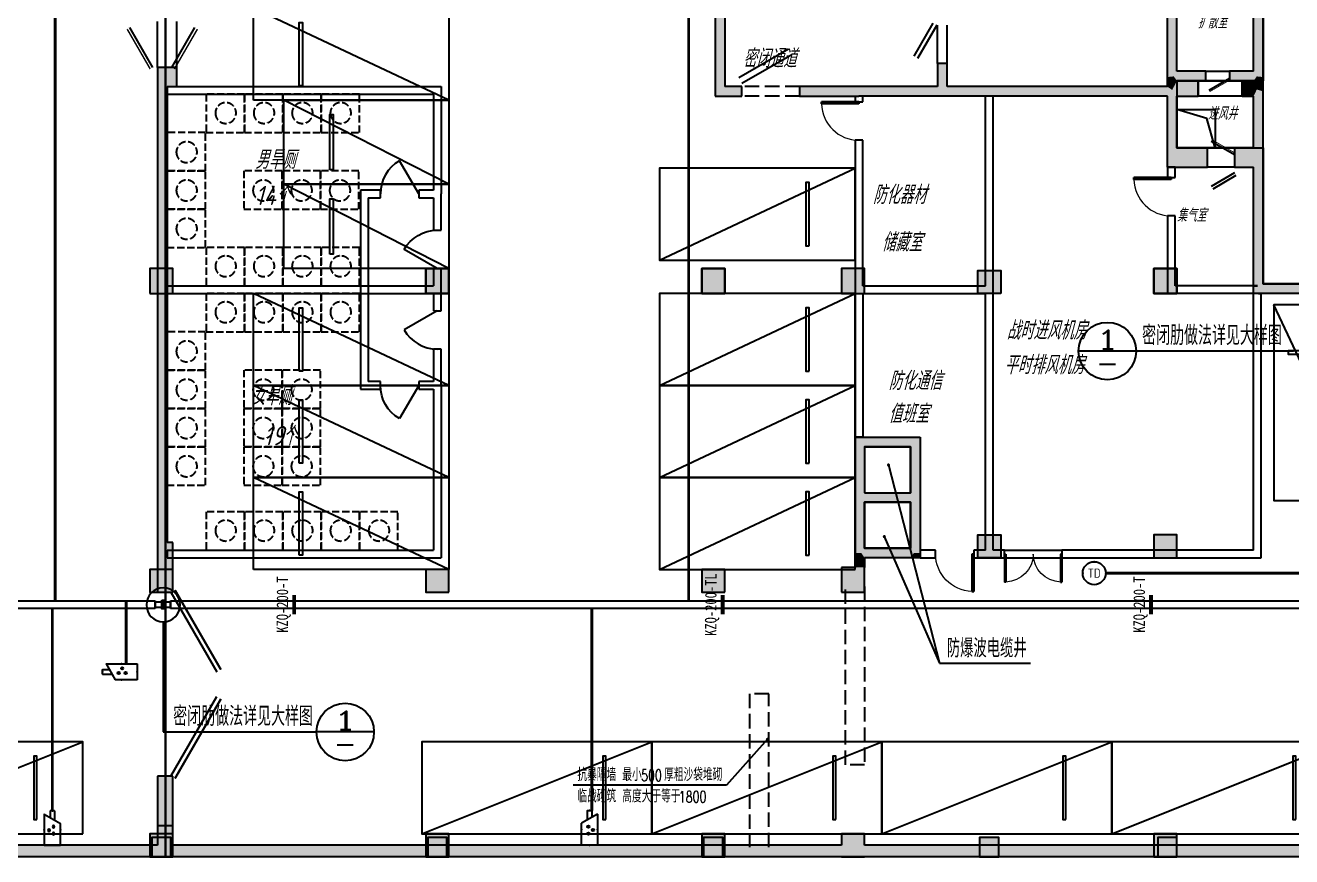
# Model space of a CAD drawing. Extents: x 1398449 to 2142961, y 256969 to 1032940.
# Drawn here: x 1593401 to 1626445, y 965407 to 987107 of the extents above; entities that cross this region are included whole.
import ezdxf
from ezdxf.enums import TextEntityAlignment as Align

# ---------------------------------------------------------------- set-up
doc = ezdxf.new("R2010")
doc.units = 0
doc.header["$LTSCALE"] = 1500
doc.header["$PDSIZE"] = 50
doc.linetypes.add('DASH', pattern=[0.35, 0.25, -0.1])
for name, color, linetype in [('1-建筑底图', 8, 'Continuous'), ('A-Pkng-Bdry', 132, 'Continuous'), ('CABLETRAY_PDS', 6, 'Continuous'), ('EQUIP-安防', 3, 'Continuous'), ('EQUIP-通讯', 3, 'Continuous'), ('J-战时', 6, 'Continuous'), ('PUB_HATCH', 8, 'Continuous'), ('TEL_IDEN', 3, 'Continuous'), ('WIRE-综合布线', 5, 'Continuous'), ('抗震支吊架', 2, 'Continuous'), ('看线', 30, 'Continuous')]:
    doc.layers.add(name, color=color, linetype=linetype)
doc.styles.add('_TCH_DIM', font='SIMPLEX', dxfattribs={"bigfont": 'GBCBIG'})
doc.styles.add('_TCH_LABEL', font='COMPLEX', dxfattribs={"bigfont": 'GBCBIG'})
doc.styles.add('_TEL_ATTDEF', font='GBENOR', dxfattribs={"width": 0.8, "height": 3, "bigfont": 'GBCBIG'})
doc.styles.add('_TEL_DIM', font='SIMPLEX', dxfattribs={"width": 0.8, "height": 3.5, "bigfont": 'HZTXT'})
doc.styles.add('kzcad', font='', dxfattribs={"width": 0.8})
doc.styles.get("Standard").update_dxf_attribs({"font": 'gbeitc.shx', "bigfont": 'gbcbig.shx'})
doc.styles.get('kzcad').set_extended_font_data('SimSun')

# ---------------------------------------------------------------- blocks, each defined once
blk = doc.blocks.new('ccce')
at = {"layer": 'J-战时', "linetype": 'DASH', "ltscale": 0.5}
blk.add_lwpolyline([(503445, 1033554), (504445, 1033554), (504445, 1032554), (503445, 1032554), (503445, 1033554)], dxfattribs=at)
blk.add_circle((503957, 1033043), 271, dxfattribs=at)
blk = doc.blocks.new('A$C36D574B9')
at = {"layer": '看线', "xscale": -1, "rotation": 90}
for p in [(1033554, 507445), (1033554, 506445), (1033554, 505445), (1033554, 504445)]:
    blk.add_blockref('ccce', p, dxfattribs=at)
blk = doc.blocks.new('_FZH')
blk.add_lwpolyline([(-0.5, -0.5), (0.5, -0.5), (0.5, 0.5), (-0.5, 0.5)], close=True)
at = {"layer": 'PUB_HATCH'}
blk.add_solid([(-0.5, -0.5), (0.5, -0.5), (-0.5, 0.5), (0.5, 0.5)], dxfattribs=at)
blk = doc.blocks.new('$DorLib2D$00000180')
at = {"color": 0}
for p, q in [((-0.557, 0.242), (0.309, 0.742)), ((-0.5, 0.143), (0.366, 0.643))]:
    blk.add_line(p, q, dxfattribs=at)
blk = doc.blocks.new('$DorLib2D$00000002')
for p, q in [((-0.5, 0), (-0.5, 0.4875)), ((-0.475, 0.4875), (-0.5, 0.4875)), ((-0.475, 0), (-0.475, 0.4875)), ((0.475, 0), (0.475, 0.4875)), ((0.475, 0.4875), (0.5, 0.4875)), ((0.5, 0), (0.5, 0.4875)), ((-0.5, 0), (-0.475, 0)), ((0.5, 0), (0.475, 0))]:
    blk.add_line(p, q)
at = {"lineweight": 13}
for centre, start, end in [((-0.4875, 0), 0, 88.53072), ((0.4875, 0), 91.46928, 180)]:
    blk.add_arc(centre, 0.4875, start, end, dxfattribs=at)
blk = doc.blocks.new('$DorLib2D$00000228')
at = {"color": 0}
blk.add_line((0.5, 0), (0, 0.866), dxfattribs=at)
blk.add_arc((0.5, 0), 1, 120, 180, dxfattribs=at)
blk = doc.blocks.new('$DorLib2D$00000207')
at = {"color": 0}
for p, q in [((-0.5, 0.0313), (-0.067, 0.2813)), ((0.5, 0.0313), (0.067, 0.2813))]:
    blk.add_line(p, q, dxfattribs=at)
at = {"color": 0, "const_width": 0.0125}
for points in [[(-0.5125, 0.0529), (-0.0795, 0.3029)], [(0.5125, 0.0529), (0.0795, 0.3029)]]:
    blk.add_lwpolyline(points, dxfattribs=at)
blk = doc.blocks.new('$DorLib2D$00000193')
at = {"color": 0}
blk.add_line((-0.5, 0.1), (0.366, 0.6), dxfattribs=at)
at = {"color": 0, "const_width": 0.0333}
blk.add_lwpolyline([(-0.533, 0.158), (0.333, 0.658)], dxfattribs=at)
blk = doc.blocks.new('$DorLib2D$00000001')
for p, q in [((0.45, 0.975), (0.5, 0.975)), ((0.45, 0), (0.45, 0.975)), ((0.5, 0), (0.5, 0.975)), ((0.5, 0), (0.45, 0))]:
    blk.add_line(p, q)
at = {"lineweight": 13}
blk.add_arc((0.475, 0), 0.975, 91.4693, 180, dxfattribs=at)
blk = doc.blocks.new('*U196')
at = {"layer": 'A-Pkng-Bdry'}
blk.add_line((28605, 363429), (26205, 357429), dxfattribs=at)
for points in [[(28605, 357429), (26205, 357429), (26205, 363429), (28605, 363429)], [(28231, 358629), (26580, 358629), (26580, 358710), (28231, 358710)]]:
    blk.add_lwpolyline(points, close=True, dxfattribs=at)
blk = doc.blocks.new('*U194')
at = {"layer": 'A-Pkng-Bdry'}
blk.add_line((28605, 361729), (26405, 357429), dxfattribs=at)
for points in [[(28605, 357429), (26405, 357429), (26405, 361729), (28605, 361729)], [(28231, 358629), (26780, 358629), (26780, 358710), (28231, 358710)]]:
    blk.add_lwpolyline(points, close=True, dxfattribs=at)
blk = doc.blocks.new('*U195')
at = {"layer": 'A-Pkng-Bdry'}
blk.add_line((28605, 362529), (26205, 357429), dxfattribs=at)
for points in [[(28605, 357429), (26205, 357429), (26205, 362529), (28605, 362529)], [(28231, 358629), (26580, 358629), (26580, 358710), (28231, 358710)]]:
    blk.add_lwpolyline(points, close=True, dxfattribs=at)
blk = doc.blocks.new('1-地下一层建筑底图')
at = {"layer": '1-建筑底图'}
for points in [[(107616.7, 20366.7), (107700, 20500), (107700, 22600), (107616.7, 22716.7), (107450, 22700), (107450, 20350)], [(109783.3, 20366.7), (109950, 20350), (109950, 22700), (109783.3, 22716.7), (109700, 22600), (109700, 20500)], [(95816.7, 22333.3), (95650, 22300), (95650, 19850), (95900, 20100), (95900, 22200)], [(81600, 20100), (81600, 20600), (81100, 20600), (81100, 20100)], [(101700, 20100), (101700, 20700), (101450, 20700), (101450, 20100), (101575, 20016.7)], [(107700, 20250), (108450, 20250), (108450, 20500), (107700, 20500), (107616.7, 20366.7)], [(109700, 20500), (109070, 20500), (109070, 20250), (109700, 20250), (109783.3, 20366.7)], [(107575, 20012.5), (107700, 20250), (107616.7, 20366.7), (107450, 20350), (107450, 20100)], [(107700, 19850), (108250, 19850), (108250, 20250), (107700, 20250), (107575, 20012.5)], [(109700, 20250), (109400, 20250), (109400, 19850), (109700, 19850), (109783.3, 20025)], [(109783.3, 20025), (109950, 19975), (109950, 20350), (109783.3, 20366.7), (109700, 20250)], [(81350, 20100), (81100, 20100), (81100, 8200), (81350, 8200)], [(95650, 19850), (96350, 19850), (96350, 20100), (95900, 20100)], [(99400, 20100), (97850, 20100), (97850, 19850), (99400, 19850)], [(101575, 20016.7), (101450, 20100), (99400, 20100), (99400, 19850), (101575, 19850)], [(102800, 19850), (102800, 20100), (101700, 20100), (101575, 20016.7), (101575, 19850)], [(107575, 20012.5), (107450, 20100), (102800, 20100), (102800, 19850), (107450, 19850)], [(107450, 18000), (107700, 18500), (107700, 19850), (107575, 20012.5), (107450, 19850)], [(109783.3, 18283.3), (109950, 18350), (109950, 19975), (109783.3, 20025), (109700, 19850), (109700, 18500)], [(107450, 18000), (108500, 18000), (108500, 18500), (107700, 18500)], [(109700, 18500), (109200, 18500), (109200, 18000), (109700, 18000), (109783.3, 18283.3)], [(109700, 14700), (109950, 14950), (109950, 18350), (109783.3, 18283.3), (109700, 18000)], [(115800, 14700), (115800, 14950), (109950, 14950), (109700, 14700)], [(99550, 10700), (99300, 10950), (99300, 9350), (99466.7, 9366.7), (99550, 9500)], [(99300, 10950), (99550, 10700), (100749.9, 10700), (100999.9, 10950)], [(100999.9, 10950), (100749.9, 10700), (100749.9, 9500), (100833.2, 9366.7), (100999.9, 9350)], [(99466.7, 9366.7), (99300, 9350), (99300, 7925), (99466.7, 7925), (99550, 8050), (99550, 9250)], [(99466.7, 9366.7), (99550, 9250), (100749.9, 9250), (100833.2, 9366.7), (100749.9, 9500), (99550, 9500)], [(100833.2, 9366.7), (100749.9, 9250), (100749.9, 8050), (100833.2, 7925), (100999.9, 7925), (100999.9, 9350)], [(81100, 8200), (81100, 6900), (81500, 6900), (81500, 8200)], [(100833.2, 7925), (100749.9, 8050), (99550, 8050), (99466.7, 7925), (99550, 7800), (100749.9, 7800)], [(99300, 7550), (99550, 7550), (99550, 7800), (99466.7, 7925), (99300, 7925)], [(100833.2, 7925), (100749.9, 7800), (100999.9, 7800), (100999.9, 7925)], [(99550, 7550), (98950, 7550), (98950, 6900), (99550, 6900)], [(81500, 300), (81500, 2100), (81100, 2100), (81100, 300), (81266.7, 200)], [(99550, 600), (98950, 600), (98950, 0), (99550, 0)], [(81266.7, 200), (81100, 300), (31650, 300), (31650, 0), (81200, 0)], [(98950, 0), (98950, 300), (81500, 300), (81266.7, 200), (81200, 0)], [(99550, 300), (99550, 0), (139000, 0), (138700, 300)]]:
    blk.add_hatch(color=256, dxfattribs=at).paths.add_polyline_path(points)
h = blk.add_hatch(color=256, dxfattribs=at)
h.dxf.hatch_style = 1
h.paths.add_polyline_path([(80900, 14700), (81500, 14700), (81500, 15350), (80900, 15350)])
h = blk.add_hatch(color=256, dxfattribs=at)
h.dxf.hatch_style = 1
h.paths.add_polyline_path([(80900, 14700), (81500, 14700), (81500, 15350), (80900, 15350)])
h = blk.add_hatch(color=256, dxfattribs=at)
h.dxf.hatch_style = 1
h.paths.add_polyline_path([(88100, 14700), (88700, 14700), (88700, 15350), (88100, 15350)])
h = blk.add_hatch(color=256, dxfattribs=at)
h.dxf.hatch_style = 1
h.paths.add_polyline_path([(88700, 14700), (88100, 14700), (88100, 15350), (88700, 15350)])
h = blk.add_hatch(color=256, dxfattribs=at)
h.dxf.hatch_style = 1
h.paths.add_polyline_path([(95900, 14700), (95300, 14700), (95300, 15350), (95900, 15350)])
h = blk.add_hatch(color=256, dxfattribs=at)
h.dxf.hatch_style = 1
h.paths.add_polyline_path([(95300, 14700), (95900, 14700), (95900, 15350), (95300, 15350)])
h = blk.add_hatch(color=256, dxfattribs=at)
h.dxf.hatch_style = 1
h.paths.add_polyline_path([(98950, 14700), (99550, 14700), (99550, 15350), (98950, 15350)])
h = blk.add_hatch(color=256, dxfattribs=at)
h.dxf.hatch_style = 1
h.paths.add_polyline_path([(103100, 14700), (102500, 14700), (102500, 15300), (103100, 15300)])
h = blk.add_hatch(color=256, dxfattribs=at)
h.dxf.hatch_style = 1
h.paths.add_polyline_path([(107700, 14700), (107100, 14700), (107100, 15350), (107700, 15350)])
h = blk.add_hatch(color=256, dxfattribs=at)
h.dxf.hatch_style = 1
h.paths.add_polyline_path([(107700, 15350), (107100, 15350), (107100, 14700), (107700, 14700)])
h = blk.add_hatch(color=256, dxfattribs=at)
h.dxf.hatch_style = 1
h.paths.add_polyline_path([(103100, 7800), (102500, 7800), (102500, 8400), (103100, 8400)])
h = blk.add_hatch(color=256, dxfattribs=at)
h.dxf.hatch_style = 1
h.paths.add_polyline_path([(107100, 7800), (107700, 7800), (107700, 8400), (107100, 8400)])
h = blk.add_hatch(color=256, dxfattribs=at)
h.dxf.hatch_style = 1
h.paths.add_polyline_path([(81500, 6900), (81500, 7500), (80900, 7500), (80900, 6900)])
h = blk.add_hatch(color=256, dxfattribs=at)
h.dxf.hatch_style = 1
h.paths.add_polyline_path([(88700, 6900), (88700, 7500), (88100, 7500), (88100, 6900)])
h = blk.add_hatch(color=256, dxfattribs=at)
h.dxf.hatch_style = 1
h.paths.add_polyline_path([(95900, 6900), (95900, 7500), (95300, 7500), (95300, 6900)])
h = blk.add_hatch(color=256, dxfattribs=at)
h.dxf.hatch_style = 1
h.paths.add_polyline_path([(80900, 0), (81500, 0), (81500, 600), (80900, 600)])
h = blk.add_hatch(color=256, dxfattribs=at)
h.dxf.hatch_style = 1
h.paths.add_polyline_path([(88100, 0), (88700, 0), (88700, 600), (88100, 600)])
h = blk.add_hatch(color=256, dxfattribs=at)
h.dxf.hatch_style = 1
h.paths.add_polyline_path([(95300, 0), (95900, 0), (95900, 600), (95300, 600)])
h = blk.add_hatch(color=256, dxfattribs=at)
h.dxf.hatch_style = 1
h.paths.add_polyline_path([(107100, 0), (107700, 0), (107700, 600), (107100, 600)])
for p, q in [((107450, 20350), (107450, 22700)), ((107700, 20500), (107700, 22600)), ((109700, 20500), (109700, 22600)), ((109950, 20350), (109950, 22700)), ((95650, 22300), (95650, 19850)), ((95900, 22200), (95900, 20100)), ((81100, 20600), (81100, 21800)), ((81600, 20600), (81600, 21800)), ((101450, 20700), (101450, 21700)), ((101700, 20700), (101700, 21700)), ((81600, 20600), (81100, 20600)), ((81100, 20600), (81100, 20100)), ((81600, 20100), (81600, 20600)), ((101700, 20700), (101450, 20700)), ((101450, 20700), (101450, 20100)), ((101700, 20100), (101700, 20700)), ((108450, 20500), (107700, 20500)), ((108450, 20250), (108450, 20500)), ((108450, 20500), (109070, 20500)), ((109700, 20500), (109070, 20500)), ((109070, 20500), (109070, 20250)), ((107450, 20100), (107450, 20350)), ((107700, 20250), (107700, 20250)), ((107700, 20250), (108450, 20250)), ((108250, 20250), (107700, 20250)), ((108250, 19850), (108250, 20250)), ((108450, 20250), (109070, 20250)), ((109070, 20250), (109700, 20250)), ((109700, 20250), (109400, 20250)), ((109400, 20250), (109400, 19850)), ((109700, 20250), (109700, 20250)), ((109950, 19975), (109950, 20350)), ((81100, 20100), (81100, 8200)), ((81350, 20100), (88500, 20100)), ((81350, 20100), (81350, 19900)), ((81350, 20100), (81600, 20100)), ((81350, 20100), (81350, 8200)), ((81350, 19900), (88300, 19900)), ((88300, 19900), (88300, 17400)), ((88500, 20100), (88500, 17300)), ((95650, 19850), (96350, 19850)), ((96350, 20100), (95900, 20100)), ((96350, 19850), (96350, 20100)), ((99400, 20100), (97850, 20100)), ((97850, 20100), (97850, 19850)), ((97850, 19850), (99400, 19850)), ((99300, 19850), (99300, 19700)), ((101450, 20100), (99400, 20100)), ((101575, 19850), (99400, 19850)), ((99500, 19700), (99500, 19850)), ((102800, 19850), (101575, 19850)), ((102800, 20100), (101700, 20100)), ((102700, 14900), (102700, 19850)), ((107450, 20100), (102800, 20100)), ((107450, 19850), (102800, 19850)), ((102900, 14800), (102900, 19850)), ((107450, 18000), (107450, 19850)), ((107700, 18500), (107700, 19850)), ((107700, 19850), (108250, 19850)), ((109400, 19850), (108250, 19850)), ((109400, 19850), (108250, 19850)), ((109400, 19850), (109700, 19850)), ((109700, 18500), (109700, 19850)), ((109950, 18350), (109950, 19975)), ((99300, 19700), (99500, 19700)), ((99500, 18700), (99300, 18700)), ((99300, 18700), (99300, 14800)), ((99500, 14900), (99500, 18700)), ((108500, 18500), (107700, 18500)), ((108500, 18000), (108500, 18500)), ((109200, 18500), (108500, 18500)), ((109700, 18500), (109200, 18500)), ((109200, 18500), (109200, 18000)), ((109950, 14950), (109950, 18350)), ((107450, 18000), (107450, 17725)), ((107650, 18000), (107450, 18000)), ((107450, 18000), (108500, 18000)), ((107650, 17725), (107650, 18000)), ((109200, 18000), (108500, 18000)), ((109200, 18000), (109700, 18000)), ((109700, 14700), (109700, 18000)), ((107450, 17725), (107650, 17725)), ((86400, 17400), (86400, 12200)), ((86914.2, 17400), (86400, 17400)), ((86600, 17200), (86600, 12400)), ((86600, 17200), (86914.2, 17200)), ((86914.2, 17200), (86914.2, 17400)), ((88300, 17400), (87914.2, 17400)), ((87914.2, 17400), (87914.2, 17200)), ((87914.2, 17200), (88300, 17200)), ((88300, 17200), (88300, 16350)), ((88500, 16350), (88500, 17300)), ((107650, 16725), (107450, 16725)), ((107450, 16725), (107450, 14700)), ((107650, 14900), (107650, 16725)), ((88300, 16350), (88500, 16350)), ((88500, 15350), (88300, 15350)), ((88300, 15350), (88300, 14900)), ((88500, 14800), (88500, 15350)), ((81350, 14900), (88300, 14900)), ((81350, 14900), (81350, 14700)), ((99500, 14900), (102700, 14900)), ((109800, 14900), (107650, 14900)), ((109700, 14900), (109800, 14900)), ((115800, 14950), (109950, 14950)), ((81350, 14700), (88300, 14700)), ((88300, 14700), (88300, 14250)), ((88500, 14250), (88500, 14800)), ((99300, 14800), (99300, 10950)), ((99500, 14700), (102700, 14700)), ((99500, 14700), (99500, 10950)), ((102700, 8000), (102700, 14700)), ((102900, 8000), (102900, 14800)), ((109700, 14700), (107450, 14700)), ((115800, 14700), (109700, 14700)), ((109700, 8000), (109700, 14700)), ((109825, 14700), (109900, 14700)), ((109900, 7800), (109900, 14700)), ((88300, 14250), (88500, 14250)), ((88500, 13250), (88300, 13250)), ((88300, 13250), (88300, 12400)), ((88500, 12300), (88500, 13250)), ((86914.2, 12400), (86600, 12400)), ((86914.2, 12200), (86914.2, 12400)), ((88300, 12400), (87914.2, 12400)), ((87914.2, 12400), (87914.2, 12200)), ((88500, 12300), (88500, 7800)), ((86400, 12200), (86914.2, 12200)), ((87914.2, 12200), (88300, 12200)), ((88300, 12200), (88300, 8000)), ((99300, 10950), (99300, 9350)), ((99500, 10950), (99300, 10950)), ((99300, 10950), (100999.9, 10950)), ((100999.9, 10950), (100999.9, 9350)), ((99550, 10700), (99550, 9500)), ((99550, 10700), (100749.9, 10700)), ((100749.9, 10700), (100749.9, 9500)), ((100172.1, 10223.9), (101502.5, 5051.3)), ((99300, 9350), (99300, 7925)), ((99550, 9500), (100749.9, 9500)), ((100999.9, 9350), (100999.9, 7925)), ((99550, 9250), (100749.9, 9250)), ((99550, 9250), (99550, 8050)), ((100749.9, 9250), (100749.9, 8050)), ((100063.6, 8354.6), (101502.5, 5051.3)), ((81100, 8200), (81100, 6900)), ((81500, 8200), (81350, 8200)), ((81350, 8000), (88300, 8000)), ((81350, 8000), (81350, 7800)), ((81500, 6900), (81500, 8200)), ((100749.9, 8050), (99550, 8050)), ((101400, 8000), (100999.9, 8000)), ((101400, 7800), (101400, 8000)), ((102700, 8000), (102400, 8000)), ((102400, 8000), (102400, 7800)), ((103200, 8000), (102900, 8000)), ((103200, 7800), (103200, 8000)), ((103200, 8000), (104700, 8000)), ((109700, 8000), (104700, 8000)), ((104700, 8000), (104700, 7800)), ((81350, 7800), (88500, 7800)), ((99300, 7925), (99300, 7550)), ((100749.9, 7800), (99550, 7800)), ((99550, 7800), (99550, 7550)), ((100749.9, 7800), (100749.9, 7800)), ((100999.9, 7800), (100749.9, 7800)), ((100999.9, 7925), (100999.9, 7800)), ((100999.9, 7800), (101400, 7800)), ((102400, 7800), (102800, 7800)), ((102800, 7800), (103200, 7800)), ((103200, 7800), (104700, 7800)), ((104700, 7800), (109900, 7800)), ((99300, 7550), (98950, 7550)), ((98950, 7550), (98950, 6900)), ((99550, 7550), (99550, 7550)), ((99550, 6900), (99550, 7550)), ((81100, 6900), (81500, 6900)), ((98950, 6900), (99550, 6900)), ((101502.5, 5051.3), (103876.8, 5051.3)), ((97016.5, 3065.9), (95949.6, 1870.1)), ((81500, 2100), (81100, 2100)), ((81100, 2100), (81100, 300)), ((81500, 300), (81500, 2100)), ((95949.6, 1870.1), (91949.1, 1870.1)), ((81500, 808.1), (81100, 808.1)), ((99550, 600), (98950, 600)), ((98950, 600), (98950, 300)), ((99550, 300), (99550, 600)), ((81100, 300), (31650, 300)), ((98950, 300), (81500, 300)), ((138700, 300), (99550, 300)), ((81200, 0), (31650, 0)), ((98950, 0), (81200, 0)), ((98950, 0), (99550, 0)), ((139000, 0), (99550, 0))]:
    blk.add_line(p, q, dxfattribs=at)
at = {"layer": '1-建筑底图', "linetype": 'DASH'}
for p, q in [((108250, 20250), (108250, 19850)), ((109400, 19850), (109400, 20250)), ((97850, 20100), (96350, 20100)), ((97850, 19850), (96350, 19850))]:
    blk.add_line(p, q, dxfattribs=at)
at = {"layer": '1-建筑底图'}
for points in [[(67425, 36500), (79550, 36500), (79550, 35000), (81350, 35000), (81350, 32400), (81350, 32400), (81350, 32400), (81310, 32400), (81310, 0), (29050, 0)], [(108700, 18500), (108480.4, 19270.4), (107700, 19500)]]:
    blk.add_lwpolyline(points, dxfattribs=at)
for points in [[(81310, 32400), (83150, 32400), (83150, 32400), (95900, 32400), (95900, 22450), (101450, 22450), (101450, 25750), (109950, 25750), (109950, 20250), (107700, 20250), (107700, 18500), (109950, 18500), (109950, 14950), (123350, 14950), (123350, 30900), (120850, 30900), (120850, 36500), (139000, 36500), (139000, 36500), (139000, 0), (81350, 0), (81350, 0), (81310, 0), (81310, 32000)], [(80900, 14700), (81500, 14700), (81500, 15350), (80900, 15350)], [(80900, 14700), (81500, 14700), (81500, 15350), (80900, 15350)], [(88100, 14700), (88700, 14700), (88700, 15350), (88100, 15350)], [(88700, 14700), (88100, 14700), (88100, 15350), (88700, 15350)], [(95900, 14700), (95300, 14700), (95300, 15350), (95900, 15350)], [(95300, 14700), (95900, 14700), (95900, 15350), (95300, 15350)], [(98950, 14700), (99550, 14700), (99550, 15350), (98950, 15350)], [(103100, 14700), (102500, 14700), (102500, 15300), (103100, 15300)], [(107700, 14700), (107100, 14700), (107100, 15350), (107700, 15350)], [(107700, 15350), (107100, 15350), (107100, 14700), (107700, 14700)], [(99550, 9500), (100750, 9500), (100750, 10700), (99550, 10700)], [(99550, 9250), (100750, 9250), (100750, 8050), (99550, 8050)], [(99550, 8050), (100750, 8050), (100750, 9250), (99550, 9250)], [(103100, 7800), (102500, 7800), (102500, 8400), (103100, 8400)], [(107100, 7800), (107700, 7800), (107700, 8400), (107100, 8400)], [(81500, 6900), (81500, 7500), (80900, 7500), (80900, 6900)], [(88700, 6900), (88700, 7500), (88100, 7500), (88100, 6900)], [(95900, 6900), (95900, 7500), (95300, 7500), (95300, 6900)], [(80900, 0), (81500, 0), (81500, 600), (80900, 600)], [(88100, 0), (88700, 0), (88700, 600), (88100, 600)], [(95300, 0), (95900, 0), (95900, 600), (95300, 600)], [(107100, 0), (107700, 0), (107700, 600), (107100, 600)]]:
    blk.add_lwpolyline(points, close=True, dxfattribs=at)
at = {"layer": '1-建筑底图', "color": 4}
blk.add_lwpolyline([(107700, 19500), (108700, 19500), (108700, 18500), (107700, 18500), (107700, 19500)], dxfattribs=at)
at = {"layer": '1-建筑底图', "const_width": 40}
for points in [[(100167.1, 10243.3, 1), (100177.1, 10204.5, 1)], [(100055.7, 8373, 1), (100071.6, 8336.3, 1)], [(97029.8, 3080.8, 1), (97003.1, 3051, 1)]]:
    blk.add_lwpolyline(points, format="xyb", close=True, dxfattribs=at)
at = {"layer": '1-建筑底图', "linetype": 'DASH'}
for points in [[(99550, 7050), (99550, 2400), (99050, 2400), (99050, 7050)], [(97050, 250), (97050, 4250), (96550, 4250), (96550, 250)]]:
    blk.add_lwpolyline(points, dxfattribs=at)
at = {"layer": '1-建筑底图'}
for name, p, rotation in [('*U195', (-273829.5, 48355.2), 270), ('*U194', (-273029.5, 46155.2), 270), ('*U194', (-273029.5, 43955.2), 270), ('A$C36D574B9', (86367.6, 13700), 90), ('*U195', (-273829.5, 40905.2), 270), ('*U195', (-273829.5, 38505.2), 270), ('*U195', (-273829.5, 36105.2), 270)]:
    blk.add_blockref(name, p, dxfattribs=dict(at, rotation=rotation))
for name, p, xscale, yscale, zscale, rotation in [('$DorLib2D$00000193', (81098.4, 21200), 1200, 1200, 1200, 89.9999999999515), ('$DorLib2D$00000193', (81350, 21200), 1200, -1200, 1200, 89.9999999999515), ('$DorLib2D$00000180', (101575, 21200), -1000, 1000, -1000, 89.99999999999713), ('$DorLib2D$00000193', (108760, 20375), -620, -620, -620, 2.040842694839284e-07), ('$DorLib2D$00000001', (99400, 19200), -1000, -1000, 200, 270.0000000000528), ('$DorLib2D$00000193', (108850, 18250), 700, -700, 700, 180), ('$DorLib2D$00000180', (108850, 17946.6), 700, 700, 700, 180), ('$DorLib2D$00000001', (107550, 17225), -1000, -1000, 200, 270.0000000000584), ('$DorLib2D$00000228', (88400, 15850), 1000, -1000, 1000, 270.000000007145), ('$DorLib2D$00000228', (88400, 13750), -1000, -1000, -1000, 270.000000007145), ('$DorLib2D$00000228', (87414.2, 12300), 1000, -1000, 1000, 359.9999999944251), ('$DorLib2D$00000207', (81300, 4500), 4800, -4800, 4800, 89.99999999995224), ('_FZH', (107450, 250), 500, 500, 500, 90)]:
    blk.add_blockref(name, p, dxfattribs=dict(at, xscale=xscale, yscale=yscale, zscale=zscale, rotation=rotation))
at = {"layer": '1-建筑底图', "linetype": 'DASH', "xscale": -1500, "yscale": -1500, "zscale": -1500, "rotation": 180}
blk.add_blockref('$DorLib2D$00000180', (97100, 19975), dxfattribs=at)
at = {"layer": '1-建筑底图', "xscale": -1}
for name, p, rotation in [('ccce', (-421077.8, 1052453.7), 180), ('ccce', (-420077.8, 1052453.7), 180), ('ccce', (-419077.8, 1052453.7), 180), ('ccce', (-418077.8, 1052453.7), 180), ('ccce', (1114903.7, 522345.5), 90), ('ccce', (1114903.7, 521345.5), 90), ('ccce', (1116903.7, 521345.5), 90), ('ccce', (1117903.7, 521345.5), 90), ('ccce', (1118903.7, 521345.5), 90), ('*U195', (456729.5, 44175.3), 90), ('ccce', (1114903.7, 520345.5), 90), ('ccce', (-421077.8, 1048453.7), 180), ('ccce', (-420077.8, 1048453.7), 180), ('ccce', (-419077.8, 1048453.7), 180), ('ccce', (-418077.8, 1048453.7), 180), ('*U195', (456729.5, 40905.2), 90), ('*U195', (84021.2, 371829.5), 180), ('ccce', (1114903.7, 517145.4), 90), ('ccce', (1114903.7, 516145.4), 90), ('ccce', (1116903.7, 516145.4), 90), ('ccce', (1117903.7, 516145.4), 90), ('*U195', (456729.5, 38505.2), 90), ('ccce', (1114903.7, 515145.4), 90), ('ccce', (1116903.7, 515145.4), 90), ('ccce', (1117903.7, 515145.4), 90), ('ccce', (1114903.7, 514145.4), 90), ('ccce', (1116903.7, 514145.4), 90), ('ccce', (1117903.7, 514145.4), 90), ('*U195', (456729.5, 36105.2), 90), ('ccce', (-421077.8, 1041553.7), 180), ('ccce', (-420077.8, 1041553.7), 180), ('ccce', (-419077.8, 1041553.7), 180), ('ccce', (-418077.8, 1041553.7), 180), ('ccce', (-417077.8, 1041553.7), 180), ('*U196', (436579.5, 29205.2), 90), ('*U196', (451429.4, 29205.2), 90), ('*U196', (457429.4, 29205.2), 90), ('*U196', (463429.4, 29205.2), 90), ('*U196', (469429.4, 29205.2), 90)]:
    blk.add_blockref(name, p, dxfattribs=dict(at, rotation=rotation))
at = {"layer": '1-建筑底图'}
for name, p, xscale, yscale, zscale in [('$DorLib2D$00000228', (87414.2, 17300), 1000, 1000, 1000), ('$DorLib2D$00000001', (101900, 7900), 1000, -1000, 200), ('$DorLib2D$00000002', (103950, 7900), 1500, -1500, 200), ('_FZH', (81200, 250), 500, 500, 500), ('_FZH', (88400, 250), 500, 500, 500), ('_FZH', (95600, 250), 500, 500, 500), ('_FZH', (102800, 250), 500, 500, 500)]:
    blk.add_blockref(name, p, dxfattribs=dict(at, xscale=xscale, yscale=yscale, zscale=zscale))
blk.add_text('扩散室', height=337.59, rotation=0, dxfattribs=at).set_placement((108245.6, 21619.8))
for s, height, p in [('密闭通道', 482.27, (96374, 20593.9)), ('进风井', 337.59, (108506.4, 19230.8)), ('男旱厕', 482.27, (83650.4, 17952)), ('个', 482.3, (84192.1, 17009.1)), ('防化器材', 482.27, (99763.1, 17037.1)), ('14', 500, (83650.4, 17009.1)), ('集气室', 337.59, (107700, 16575)), ('储藏室', 482.27, (99998.5, 15797)), ('战时进风机房', 482.27, (103255.2, 13496.3)), ('平时排风机房', 482.27, (103191.4, 12593.4)), ('防化通信', 482.27, (100172, 12181.7)), ('女旱厕', 482.27, (83552.1, 11785)), ('值班室', 482.27, (100172, 11321.2)), ('19', 500, (83870.6, 10739.9)), ('个', 482.3, (84372, 10739.9))]:
    blk.add_text(s, height=height, dxfattribs=at).set_placement(p)
at = {"layer": '1-建筑底图', "color": 7, "style": '_TCH_DIM'}
for s, height, p in [('防爆波电缆井', 482.27, (101694.8, 5201.3)), ('抗暴隔墙', 337.59, (92054.1, 1975.1)), ('最小', 337.59, (93227.1, 1975.1)), ('厚粗沙袋堆砌', 337.59, (94318.6, 1975.1)), ('临战砌筑', 337.59, (92054.1, 1415.1)), ('高度大于等于', 337.59, (93227.1, 1415.1))]:
    blk.add_text(s, height=height, dxfattribs=at).set_placement(p)
at = {"layer": '1-建筑底图', "color": 7, "style": '_TCH_DIM', "width": 0.705882}
for s, p in [('500', (93718.6, 1975.1)), ('1800', (94701.6, 1415.1))]:
    blk.add_text(s, height=297.5, dxfattribs=at).set_placement(p)
blk = doc.blocks.new('密闭肋')
at = {"layer": 'CABLETRAY_PDS'}
h = blk.add_hatch(color=3, dxfattribs=at)
h.dxf.hatch_style = 1
h.paths.add_polyline_path([(-55, 114), (0, 114), (0, -114), (-55, -114)])
at = {"layer": 'CABLETRAY_PDS', "color": 3}
for points in [[(-226, 73), (171, 73), (171, -73), (-226, -73)], [(-55, 114), (0, 114), (0, -114), (-55, -114)]]:
    blk.add_lwpolyline(points, close=True, dxfattribs=at)
blk = doc.blocks.new('$equip_U$00000076(CLOUBAN)')
blk.add_circle((0, 0.5), 0.5)
for p in [(0, 0.999), (-0.5, 0.5), (0.5, 0.5)]:
    blk.add_point(p)
at = {"color": 7, "style": '_TEL_DIM'}
blk.add_attdef('$TEXT$', text='', height=0.4, dxfattribs=at).set_placement((0, 0.5), align=Align.MIDDLE_CENTER)
at = {"color": 7, "style": '_TEL_DIM', "flags": 1}
for tag in ['A', 'REMARK']:
    blk.add_attdef(tag, text='', height=0.00002, dxfattribs=at).set_placement((0, 0), align=Align.MIDDLE_CENTER)
blk = doc.blocks.new('$equip$00002965')
for p, q in [((-0.75, -0.1), (-0.75, 0.1)), ((-0.75, 0.1), (-0.457, 0.1)), ((-0.6, 0.35), (0.75, 0.35)), ((-0.6, 0.35), (-0.2, -0.35)), ((0.75, 0.35), (0.75, -0.35)), ((-0.75, -0.1), (-0.343, -0.1)), ((0.75, -0.35), (-0.2, -0.35))]:
    blk.add_line(p, q)
at = {"const_width": 0.04}
blk.add_lwpolyline([(-0.75, 0.1), (-0.75, -0.1), (-0.343, -0.1), (-0.2, -0.35), (0.75, -0.35), (0.75, 0.35), (-0.6, 0.35), (-0.457, 0.1), (-0.75, 0.1), (-0.75, -0.1)], dxfattribs=at)
for centre in [(0.1, 0.15), (-0.05, -0.05), (0.25, -0.05)]:
    blk.add_circle(centre, 0.05)
for p in [(-0.75, 0), (0.075, 0.35), (0.075, -0.35), (0.75, 0)]:
    blk.add_point(p)
for points in [[(0.057, 0.175), (0.143, 0.175), (0.05, 0.15), (0.15, 0.15)], [(0.057, 0.125), (0.143, 0.125), (0.05, 0.15), (0.15, 0.15)], [(0.075, 0.193), (0.125, 0.193), (0.057, 0.175), (0.143, 0.175)], [(0.075, 0.107), (0.125, 0.107), (0.057, 0.125), (0.143, 0.125)], [(0.1, 0.2), (0.1, 0.2), (0.075, 0.193), (0.125, 0.193)], [(0.1, 0.1), (0.1, 0.1), (0.075, 0.107), (0.125, 0.107)], [(-0.093, -0.025), (-0.007, -0.025), (-0.1, -0.05), (0, -0.05)], [(-0.093, -0.075), (-0.007, -0.075), (-0.1, -0.05), (0, -0.05)], [(-0.075, -0.007), (-0.025, -0.007), (-0.093, -0.025), (-0.007, -0.025)], [(-0.075, -0.093), (-0.025, -0.093), (-0.093, -0.075), (-0.007, -0.075)], [(-0.05, 0), (-0.05, 0), (-0.075, -0.007), (-0.025, -0.007)], [(-0.05, -0.1), (-0.05, -0.1), (-0.075, -0.093), (-0.025, -0.093)], [(0.207, -0.025), (0.293, -0.025), (0.2, -0.05), (0.3, -0.05)], [(0.207, -0.075), (0.293, -0.075), (0.2, -0.05), (0.3, -0.05)], [(0.225, -0.007), (0.275, -0.007), (0.207, -0.025), (0.293, -0.025)], [(0.225, -0.093), (0.275, -0.093), (0.207, -0.075), (0.293, -0.075)], [(0.25, 0), (0.25, 0), (0.225, -0.007), (0.275, -0.007)], [(0.25, -0.1), (0.25, -0.1), (0.225, -0.093), (0.275, -0.093)]]:
    blk.add_solid(points)
at = {"color": 7, "style": '_TEL_DIM', "flags": 1}
for tag in ['A', 'REMARK']:
    blk.add_attdef(tag, text='', height=0.00002, dxfattribs=at).set_placement((0, 0), align=Align.MIDDLE_CENTER)

msp = doc.modelspace()

# ---------------------------------------------------------------- linework, layer by layer
at = {"layer": 'CABLETRAY_PDS'}
for p, q in [((1547354.4, 972085.9), (1596790.9, 972085.9)), ((1596790.9, 971885.9), (1547354.4, 971885.9)), ((1596790.9, 972085.9), (1596790.9, 971885.9)), ((1597188, 971885.9), (1597188, 972085.9)), ((1597188, 972085.9), (1627318.3, 972085.9)), ((1627318.3, 971885.9), (1597188, 971885.9))]:
    msp.add_line(p, q, dxfattribs=at)
at = {"layer": 'TEL_IDEN'}
for p, q in [((1622385.5, 978602.8), (1620885.5, 978602.8)), ((1626493.5, 978602.8), (1622385.5, 978602.8)), ((1597000.9, 971536.3), (1597000.9, 968662.3)), ((1597000.9, 968662.3), (1600997.6, 968662.3)), ((1602497.6, 968662.3), (1600997.6, 968662.3))]:
    msp.add_line(p, q, dxfattribs=at)
msp.add_lwpolyline([(1597443, 971978.4, 1), (1596558.9, 971978.4, 1)], format="xyb", close=True, dxfattribs=at)
for centre in [(1621635.5, 978602.8), (1601747.6, 968662.3)]:
    msp.add_circle(centre, 750, dxfattribs=at)
at = {"layer": 'WIRE-综合布线', "linetype": 'Continuous', "const_width": 75}
for points in [[(1594177.8, 972085.9), (1594177.8, 995588.6)], [(1610710, 972085.9), (1610710, 988509.2)], [(1621591, 972808), (1627618.3, 972808)], [(1594106.2, 966606.9), (1594106.2, 971885.9)], [(1596032.8, 972085.9), (1596032.8, 970442.8)], [(1608182.9, 966610.2), (1608182.9, 971885.9)]]:
    msp.add_lwpolyline(points, dxfattribs=at)
at = {"layer": '抗震支吊架', "color": 2, "const_width": 100}
for points in [[(1600417, 971735.9), (1600417, 972235.9)], [(1611595.9, 971735.9), (1611595.9, 972235.9)], [(1622774.8, 971735.9), (1622774.8, 972235.9)]]:
    msp.add_lwpolyline(points, dxfattribs=at)

# ---------------------------------------------------------------- block references
at = {"layer": '1-建筑底图'}
msp.add_blockref('1-地下一层建筑底图', (1515751.4, 965406.9), dxfattribs=at)
at = {"layer": 'CABLETRAY_PDS'}
msp.add_blockref('密闭肋', (1597017, 971986.8), dxfattribs=at)
at = {"layer": 'EQUIP-安防', "xscale": 600, "yscale": 600, "zscale": 600}
msp.add_blockref('$equip$00002965', (1595867.8, 970232.8), dxfattribs=at)
at = {"layer": 'EQUIP-安防', "yscale": 600, "zscale": 600}
for p, xscale, rotation in [((1594106.2, 966156.9), -600, 90), ((1608122.9, 966160.2), 600, 270)]:
    msp.add_blockref('$equip$00002965', p, dxfattribs=dict(at, xscale=xscale, rotation=rotation))
at = {"layer": 'EQUIP-通讯'}
ref = msp.add_blockref('$equip_U$00000076(CLOUBAN)', (1621291.3, 972506.9), dxfattribs=dict(at, xscale=600, yscale=600, zscale=600))
ref.add_attrib('$TEXT$', 'TD', dxfattribs={"layer": '0', "color": 7, "height": 240, "style": '_TEL_ATTDEF'}).set_placement((1621291.3, 972806.6), align=Align.MIDDLE_CENTER)

# ---------------------------------------------------------------- texts
at = {"layer": 'TEL_IDEN', "color": 7, "style": '_TCH_LABEL'}
for s, width, p, p2 in [('1', 2.916667, (1621333.6, 978663.2), (1621937.4, 978663.2)), ('-', 1.458333, (1621333.6, 978059.5), (1621937.4, 978059.5)), ('1', 2.916667, (1601445.8, 968722.7), (1602049.5, 968722.7)), ('-', 1.458333, (1601445.8, 968118.9), (1602049.5, 968118.9))]:
    msp.add_text(s, height=483, dxfattribs=dict(at, width=width)).set_placement(p, p2, align=Align.FIT)
at = {"layer": 'TEL_IDEN', "color": 7, "style": '_TCH_DIM'}
for p in [(1622543, 978760.3), (1597260.1, 968819.8)]:
    msp.add_text('密闭肋做法详见大样图', height=506.38, dxfattribs=at).set_placement(p)
at = {"layer": '抗震支吊架', "color": 2, "style": 'kzcad', "width": 0.8}
for s, p in [('KZQ-200-T', (1600257, 971985.9)), ('KZQ-200-TL', (1611435.9, 971985.9)), ('KZQ-200-T', (1622614.8, 971985.9))]:
    msp.add_text(s, height=300, rotation=89.88539, dxfattribs=at).set_placement(p, align=Align.CENTER)

doc.saveas('drawing.dxf')
